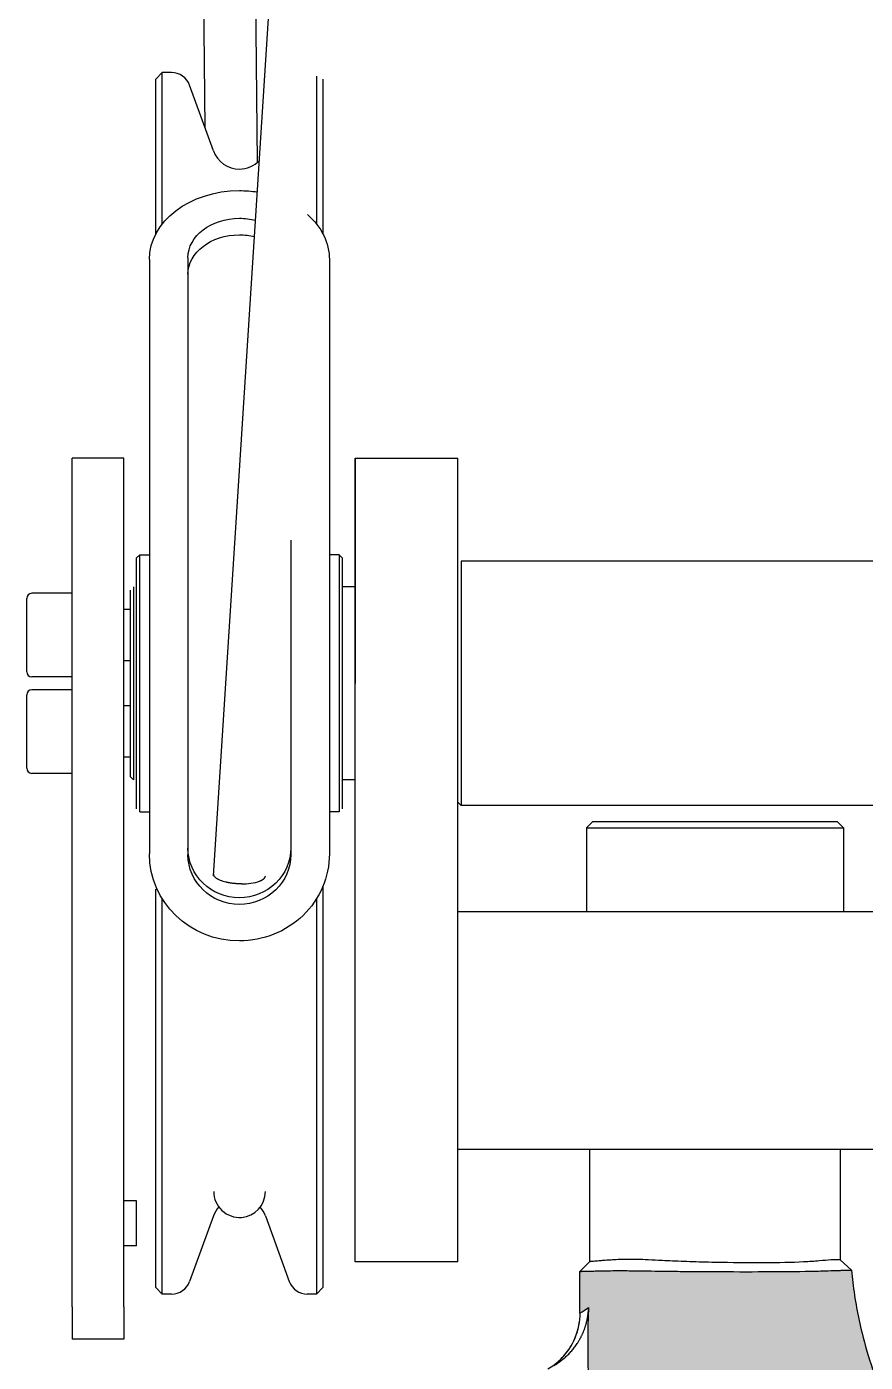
# Model space of a CAD drawing. Extents: x -599358 to 2865263, y -1062760 to 486533.
# Drawn here: x 1856463.8 to 1856668.9, y -667062.9 to -666736.5 of the extents above; entities that cross this region are included whole.
import ezdxf

# ---------------------------------------------------------------- set-up
doc = ezdxf.new("R2010")
doc.units = 0
for name, color, linetype in [('A-LIN-V', 9, 'Continuous'), ('EWHS5T6M-2', 7, 'Continuous'), ('零件1^葫芦小车', 7, 'Continuous')]:
    doc.layers.add(name, color=color, linetype=linetype)

# ---------------------------------------------------------------- blocks, each defined once
blk = doc.blocks.new('G$C20E3758E-M')
h = blk.add_hatch(color=3)
h.dxf.hatch_style = 1
edge = h.paths.add_edge_path()
edge.add_ellipse((-1253.657236690749, 2927.078331236262), major_axis=(601.6816714186838, 1.909612539148946e-25), ratio=1, start_angle=-70.7530742305034, end_angle=-68.90985663448268)
edge.add_line((-1037.150326586678, 2365.700034898939), (-1033.998750968138, 2360.935974930646))
edge.add_line((-1033.998750968487, 2360.935974930413), (-1033.649788773502, 2360.408468367124))
edge.add_line((-1033.649788773211, 2360.408468367183), (-1033.667846973694, 2360.408928634715))
edge.add_spline(control_points=[(-1033.667846973462, 2360.408928634773), (-1032.937643207842, 2359.239860250847), (-1032.216816475324, 2358.045504695037), (-1029.700275350886, 2353.716419649892), (-1027.993687445938, 2350.478692338162), (-1024.929665207921, 2344.046521573793), (-1023.572158309689, 2340.853091431549), (-1021.835807466647, 2336.334119646053), (-1021.306316111062, 2334.873125034675), (-1020.345029560442, 2332.081787497096), (-1019.913191064086, 2330.75146309915), (-1019.461407741648, 2329.290999734716), (-1019.397265084961, 2329.081702165015), (-1018.905995122972, 2327.465119604778), (-1018.578018162865, 2326.308900228585), (-1017.986361319083, 2324.139178407029), (-1017.72308405221, 2323.125405238883), (-1017.043371157371, 2320.358799136069), (-1016.499940057169, 2318.714645655069), (-1015.113577906683, 2315.480261556921), (-1014.270468056377, 2313.890432813147), (-1012.298151338298, 2310.848827209906), (-1011.169000537775, 2309.397526218207), (-1008.669033813349, 2306.710007912829), (-1007.298524541256, 2305.474182313425), (-1004.385809712636, 2303.273901783337), (-1002.844064457517, 2302.309618741041), (-999.6724075049278, 2300.679055241344), (-998.0429498761077, 2300.012689717347), (-994.778609001718, 2298.973605408217), (-993.1440394439851, 2298.600615443778), (-989.9394545092364, 2298.11863747082), (-988.3695623009116, 2298.009314364113), (-985.8634859091253, 2298.009314363822), (-984.8727765279473, 2298.056378371955), (-982.9061975621153, 2298.242504105554), (-981.9303251817473, 2298.381548959645), (-980.0008385858382, 2298.748954035691), (-979.047216103354, 2298.977300451952), (-977.1684508992475, 2299.520577438932), (-976.243295909313, 2299.835498616332), (-974.426804528397, 2300.549497777945), (-973.5354534881772, 2300.948571586399), (-971.7914363074815, 2301.828958781087), (-970.9387547753868, 2302.310273583862), (-969.276927436702, 2303.353778168443), (-968.4677671294776, 2303.915975003794), (-966.8982724040397, 2305.120304521231), (-966.1379260370159, 2305.762449642236), (-964.6721920385025, 2307.125868393807), (-963.9667967476998, 2307.847159237659), (-962.6182414423674, 2309.367746305186), (-961.9750798587338, 2310.167063395085), (-960.7595576901804, 2311.841687819629), (-960.187203331443, 2312.717017839488), (-959.1230871392763, 2314.54009969288), (-958.631340609456, 2315.487873324659), (-957.7391388176475, 2317.450041914126), (-957.3387082875706, 2318.464454220491), (-956.640144052566, 2320.551265741815), (-956.3420433377614, 2321.623673771275), (-955.8585788778728, 2323.814599783509), (-955.6732532420428, 2324.933114184591), (-955.4241327809868, 2327.201040601823), (-955.3603760454571, 2328.350434081745), (-955.3603760456317, 2331.074775945395), (-955.4801588749397, 2332.856324519147), (-955.9601262675133, 2335.69840746175), (-956.169665908732, 2336.673294427223), (-956.6982898022397, 2338.645784988068), (-957.0174271687283, 2339.643289451953), (-957.7663913688157, 2341.626322773285), (-958.1962207728648, 2342.611733456433), (-959.1573495792691, 2344.536999611242), (-959.6885971017182, 2345.476746215369), (-960.8337189783924, 2347.281736458477), (-961.4474996891222, 2348.146906926879), (-962.7314682260039, 2349.781254658359), (-963.4015451807645, 2350.550409031508), (-966.4594548777095, 2353.750748542603), (-968.9215784605476, 2356.327551706461), (-973.8751080665388, 2361.511804377951), (-976.3497773781419, 2364.331223417073), (-981.0635333699174, 2370.190472195041), (-983.3025981407845, 2373.230288536754), (-987.5203810633975, 2379.505630294501), (-989.4990799312363, 2382.741138286481), (-993.1748184703174, 2389.379777323105), (-994.8718422925449, 2392.782887510839), (-997.864907080424, 2399.497043686046), (-999.179951876984, 2402.799370041001), (-1000.359355673718, 2406.147858925862)], knot_values=[0, 0, 0, 0, 0.012094180794674, 0.012094180794674, 0.0431694166053564, 0.0431694166053564, 0.0742446524160369, 0.0742446524160369, 0.0897822703213784, 0.0897822703213784, 0.1053198882267178, 0.1053198882267178, 0.10800450172629, 0.10800450172629, 0.1265971994864297, 0.1265971994864297, 0.1451898972465689, 0.1451898972465689, 0.171955250732025, 0.171955250732025, 0.1987206042174794, 0.1987206042174794, 0.2254859577029323, 0.2254859577029323, 0.2522513111883867, 0.2522513111883867, 0.2790166646738428, 0.2790166646738428, 0.3057820181592973, 0.3057820181592973, 0.3325473716447502, 0.3325473716447502, 0.3593127251302047, 0.3593127251302047, 0.376899955455745, 0.376899955455745, 0.3944871857812868, 0.3944871857812868, 0.4120744161068272, 0.4120744161068272, 0.4296616464323676, 0.4296616464323676, 0.4472488767579061, 0.4472488767579061, 0.4648361070834465, 0.4648361070834465, 0.4824233374089868, 0.4824233374089868, 0.5000105677345271, 0.5000105677345271, 0.517597798060069, 0.517597798060069, 0.5351850283856093, 0.5351850283856093, 0.5527722587111497, 0.5527722587111497, 0.57035948903669, 0.57035948903669, 0.5879467193622288, 0.5879467193622288, 0.6055339496877691, 0.6055339496877691, 0.6231211800133108, 0.6231211800133108, 0.6407084103388511, 0.6407084103388511, 0.6645786278062841, 0.6645786278062841, 0.6765137365399998, 0.6765137365399998, 0.6884488452737169, 0.6884488452737169, 0.7003839540074326, 0.7003839540074326, 0.7123190627411499, 0.7123190627411499, 0.7242541714748655, 0.7242541714748655, 0.7361892802085844, 0.7361892802085844, 0.7776844594775894, 0.7776844594775894, 0.8227413826792094, 0.8227413826792094, 0.8677983058808298, 0.8677983058808298, 0.9128552290824499, 0.9128552290824499, 0.9579121522840714, 0.9579121522840714, 0.9999995209582323, 0.9999995209582323, 0.9999995209582323, 0.9999995209582323], degree=3, periodic=0)
edge.add_line((-1000.359355730121, 2406.147859086457), (-999.4724095023703, 2405.517884197703))
edge.add_ellipse((-879.1749197129393, 2447.689535351878), major_axis=(-127.4751710278382, -4.045796915351403e-26), ratio=1, start_angle=8.67509364903691, end_angle=19.318675808770706, ccw=False)
edge.add_line((-1005.19171693176, 2428.462313830969), (-1004.13575312274, 2427.642331662239))
edge.add_spline(control_points=[(-1004.135753123206, 2427.642331662122), (-1004.11573150364, 2427.626629121893), (-1004.095574738807, 2427.618316897482), (-1004.076793241024, 2427.620035521453), (-1004.057903468434, 2427.621764053125), (-1004.039940877177, 2427.63399060443), (-1004.02485792787, 2427.656517312047), (-1004.011014133284, 2427.677193314943), (-1003.999223853985, 2427.706998325593), (-1003.990223054192, 2427.742719134549), (-1003.981214929023, 2427.778469017299), (-1003.974736745295, 2427.820801542199), (-1003.970641484193, 2427.866174762312), (-1003.964266768482, 2427.936803076183), (-1003.963412527519, 2428.016511131369), (-1003.966466294718, 2428.09736342734), (-1003.970961770334, 2428.216386716289), (-1003.983890001953, 2428.341704402701), (-1004.00185675791, 2428.46347122296), (-1004.026785017166, 2428.632418521389), (-1004.062214572856, 2428.800475030672), (-1004.103983015171, 2428.955221796175), (-1004.146363172156, 2429.11223488301), (-1004.196757918806, 2429.261124146404), (-1004.251952679479, 2429.383656716498), (-1004.284257088264, 2429.455372620316), (-1004.318918769248, 2429.519472904329), (-1004.354178937094, 2429.567305180593), (-1004.37257982872, 2429.592266960477), (-1004.391339980939, 2429.613008026325), (-1004.409812745987, 2429.627493445529)], knot_values=[0, 0, 0, 0, 0.0622302172862876, 0.0622302172862876, 0.0622302172862876, 0.1250593693597594, 0.1250593693597594, 0.1250593693597594, 0.1825559062169405, 0.1825559062169405, 0.1825559062169405, 0.2399331378339217, 0.2399331378339217, 0.2399331378339217, 0.3297474538480977, 0.3297474538480977, 0.3297474538480977, 0.4623709261923107, 0.4623709261923107, 0.4623709261923107, 0.647003347382536, 0.647003347382536, 0.647003347382536, 0.834606727114857, 0.834606727114857, 0.834606727114857, 0.9435561246561899, 0.9435561246561899, 0.9435561246561899, 1, 1, 1, 1], degree=3, periodic=0)
edge.add_line((-1004.409812745987, 2429.627493445529), (-1005.480168468435, 2430.458651293127))
edge.add_ellipse((-879.1749197129393, 2447.689535351878), major_axis=(-127.4751710278382, -4.045796915351403e-26), ratio=1, start_angle=-2.5739250783348098, end_angle=7.7684798487036915, ccw=False)
edge.add_ellipse((-1061.820893189346, 2533.585780860449), major_axis=(-97.3935389469511, -3.091068450974485e-26), ratio=1, start_angle=123.66389550236201, end_angle=124.5964972680953, ccw=False)
edge.add_ellipse((-1061.820893189346, 2533.585780860449), major_axis=(-97.3935389469511, -3.091068450974485e-26), ratio=1, start_angle=123.6487524658414, end_angle=123.66389550236201, ccw=False)
edge.add_line((-1007.855126045295, 2452.510523196426), (-1007.855126045295, 2453.23124967987))
edge.add_line((-1007.855126045295, 2453.231249679753), (-1007.855126045295, 2459.025008758006))
edge.add_spline(control_points=[(-1007.855126045819, 2459.025008758006), (-1007.845333894249, 2459.025345288857), (-1007.825337382848, 2459.026032517431), (-1007.659237325715, 2459.031265906407), (-1007.37920737575, 2459.03933343821), (-1006.962272111326, 2459.050736579811), (-1006.454289052694, 2459.063321771857), (-1005.836261342745, 2459.079872117843), (-1004.922273969336, 2459.103095717088), (-1003.655245488626, 2459.127761519514), (-1001.797311625734, 2459.153417796653), (-999.0961779145873, 2459.125107035856), (-995.7390437031281, 2459.070740245865), (-991.4682631001924, 2459.018163101922), (-986.0842195938458, 2458.982987327036), (-978.8161884464207, 2458.970395166194), (-973.0448130018776, 2459.027373345336), (-969.7566509900498, 2459.107765901543), (-968.2926062348415, 2459.154640686524), (-967.5637457682169, 2459.178867964074), (-966.9753136194195, 2459.200899420888), (-965.9286419789423, 2459.203787866456), (-965.7402025156771, 2459.201802440279), (-965.6006567627774, 2459.200332165638)], knot_values=[0, 0, 0, 0, 0.0230082632663126, 0.046985081212878, 0.0719158205652346, 0.0977841372616051, 0.124572038943315, 0.144341315230623, 0.1711119955891781, 0.2174439600698067, 0.2509117430211872, 0.2989497764022938, 0.3770376855188449, 0.4195166020224081, 0.5014267764896312, 0.6200495818906884, 0.7489631979593341, 0.803748804089707, 0.8426517060421137, 0.8664048152668534, 0.8745007720840265, 0.9070636054152978, 1, 1, 1, 1], degree=3, periodic=0)
edge.add_spline(control_points=[(-965.6006567627774, 2459.200332165638), (-965.5442197479424, 2458.569345415686), (-965.4782926150947, 2457.936196631228), (-965.0924531813362, 2454.698671057296), (-964.6184712765389, 2452.066724162723), (-963.0503963824012, 2445.704563841573), (-961.7772003092105, 2441.979120473668), (-958.5349770752364, 2434.758768506697), (-956.5660739701125, 2431.265241068322), (-952.0256292987615, 2424.709517916897), (-949.4549726319965, 2421.648420918966), (-943.873572400189, 2416.10541742167), (-940.8641208695481, 2413.623919971986), (-934.0085980851436, 2408.901897979784), (-930.061907665513, 2406.183453370642), (-923.007727864664, 2401.324598226114), (-919.9551447510603, 2398.894295708451), (-914.305013759702, 2393.800967734947), (-911.7063011827413, 2391.137427229318), (-906.8733291492681, 2385.543766905379), (-904.6381522293086, 2382.61290754861), (-900.4833494636114, 2376.395076888381), (-898.5629337989958, 2373.107121152221), (-895.1943165324628, 2366.334164475382), (-893.720807080681, 2362.884251117357), (-892.0577495939215, 2358.124164849229), (-891.7015306977555, 2357.040512378444), (-891.0226335826446, 2354.830846851924), (-890.6999556288938, 2353.704830980278), (-890.0916254139156, 2351.409125671315), (-889.8059738476877, 2350.239433239447), (-889.2756523896824, 2347.855486606481), (-889.0309837064706, 2346.641229287023), (-888.5870267546852, 2344.167781393393), (-888.3877402918297, 2342.908587656915), (-888.0393444080837, 2340.345506732934), (-887.890237461077, 2339.041616447212), (-887.5258781188168, 2335.064323604165), (-887.3935257496196, 2332.324851335143), (-887.3935257489793, 2327.429396649241), (-887.4652550207102, 2325.225752631726), (-887.8067336931126, 2320.583365283965), (-888.0765980832512, 2318.144522470306), (-888.8711262746365, 2313.063203441852), (-889.3959563846583, 2310.420661744487), (-890.7550632459461, 2304.979016640398), (-891.5895487074158, 2302.179910323233), (-893.614805616613, 2296.488953178574), (-894.8058019324089, 2293.597188618674), (-897.5764872504515, 2287.80032355868), (-899.1563737171819, 2284.895411753329), (-902.7162938960246, 2279.163159183983), (-904.6964451282402, 2276.336097651336), (-909.042466354731, 2270.854855970538), (-911.4083291973802, 2268.201003139955), (-916.4836506630527, 2263.156599799404), (-919.192960007058, 2260.766358871304), (-924.8876708385069, 2256.324886654911), (-927.8728026088211, 2254.273878163367), (-934.0326826234814, 2250.563619985245), (-937.2070974077797, 2248.904458858015), (-943.649389987695, 2246.00286326895), (-946.9169425421278, 2244.7603739404), (-953.4498416783754, 2242.688807116472), (-956.7149332257104, 2241.859560326964), (-963.1566506293602, 2240.586386901559), (-966.3331256771926, 2240.142228548357), (-972.5269490570063, 2239.592592436878), (-975.5442530220607, 2239.486874949478), (-981.3675811213907, 2239.556209720962), (-984.1736460605171, 2239.731055243639), (-990.9412668873556, 2240.447413402493), (-995.0774203339824, 2241.212716072041), (-1003.309836343164, 2243.460856060032), (-1007.405710367544, 2244.944038712361), (-1015.392843801586, 2248.639780144265), (-1019.2835599627, 2250.85252339131), (-1026.68959869456, 2255.970407657791), (-1030.204305104853, 2258.875496776833), (-1036.699249164376, 2265.290026870789), (-1039.678918249847, 2268.799153873406), (-1044.974679846258, 2276.288097291952), (-1047.290375821933, 2280.267381268495), (-1051.173993262288, 2288.530295217992), (-1052.741775721603, 2292.813280207454), (-1055.098586899752, 2301.502692588896), (-1055.887750620546, 2305.908496898366), (-1056.584139220009, 2313.330355815764), (-1056.687661840697, 2316.360051962081), (-1056.551360875019, 2322.34152219235), (-1056.311610442586, 2325.293240706786), (-1055.857522456092, 2328.6004106123), (-1055.77871374425, 2329.201125472377), (-1055.515726697049, 2331.271624361048), (-1055.343781398027, 2332.907128180785), (-1055.071874951595, 2335.961726743029), (-1054.971981007722, 2337.380890872155), (-1054.746484107629, 2341.384890541784), (-1054.691999525065, 2343.715860231197), (-1054.684397664911, 2348.100515030266), (-1054.732109119243, 2350.154806681559), (-1054.929402600508, 2354.39332285308), (-1055.078614131489, 2356.577945682162), (-1055.31889697921, 2359.026628728898)], knot_values=[0, 0, 0, 0, 0.0058935355429696, 0.0058935355429696, 0.0300526500434832, 0.0300526500434832, 0.0643908660448065, 0.0643908660448065, 0.0987290820461312, 0.0987290820461312, 0.133067298047456, 0.133067298047456, 0.1674055140487806, 0.1674055140487806, 0.2082602633126592, 0.2082602633126592, 0.2447774140564815, 0.2447774140564815, 0.2812945648003039, 0.2812945648003039, 0.3178117155441249, 0.3178117155441249, 0.3543288662879472, 0.3543288662879472, 0.387959341003844, 0.387959341003844, 0.3976323531361369, 0.3976323531361369, 0.4073053652684286, 0.4073053652684286, 0.4169783774007216, 0.4169783774007216, 0.4266513895330132, 0.4266513895330132, 0.4363244016653062, 0.4363244016653062, 0.4459974137975978, 0.4459974137975978, 0.4653434380621823, 0.4653434380621823, 0.4795973083961643, 0.4795973083961643, 0.4938511787301465, 0.4938511787301465, 0.5081050490641283, 0.5081050490641283, 0.522358919398109, 0.522358919398109, 0.5366127897320913, 0.5366127897320913, 0.5508666600660729, 0.5508666600660729, 0.565120530400055, 0.565120530400055, 0.5793744007340369, 0.5793744007340369, 0.5936282710680189, 0.5936282710680189, 0.6078821414020008, 0.6078821414020008, 0.622136011735983, 0.622136011735983, 0.6363898820699636, 0.6363898820699636, 0.6506437524039458, 0.6506437524039458, 0.6648976227379279, 0.6648976227379279, 0.6791514930719096, 0.6791514930719096, 0.6934053634058917, 0.6934053634058917, 0.7150977999614547, 0.7150977999614547, 0.7367902365170166, 0.7367902365170166, 0.7584826730725798, 0.7584826730725798, 0.7801751096281431, 0.7801751096281431, 0.8018675461837061, 0.8018675461837061, 0.8235599827392684, 0.8235599827392684, 0.8452524192948317, 0.8452524192948317, 0.8669448558503946, 0.8669448558503946, 0.8820136243902075, 0.8820136243902075, 0.8970823929300203, 0.8970823929300203, 0.8992581836606502, 0.8992581836606502, 0.9118509107030675, 0.9118509107030675, 0.9244436377454874, 0.9244436377454874, 0.9496290918303243, 0.9496290918303243, 0.9748145459151627, 0.9748145459151627, 1, 1, 1, 1], degree=3, periodic=0)
h.paths.add_polyline_path([(-1033.649788773211, 2360.408468367183), (-1033.998750968487, 2360.935974930413), (-1034.011960777221, 2360.417699408834), (-1033.667846973462, 2360.408928634773)], flags=16)
at = {"layer": 'EWHS5T6M-2', "color": 3, "linetype": 'Continuous'}
for p, q in [((-1073.848526046728, 2644.474664363835), (-1072.848626045743, 2645.474564364064)), ((-1073.848526045913, 2620.378111826431), (-1073.848526046728, 2644.474664363835)), ((-1071.419837482274, 2645.474564364064), (-1072.848626045743, 2645.474564364064)), ((-1072.84862604615, 2621.92149882362), (-1072.848626045743, 2645.474564364064)), ((-1048.851026045799, 2644.931388849975), (-1048.85102604609, 2621.921498831129)), ((-1047.85112604592, 2644.474664363835), (-1047.851126046327, 2620.378111762751)), ((-1064.890100247052, 2633.305094816023), (-1068.601041527814, 2643.500822187809)), ((-1074.848426025244, 2616.398026192153), (-1074.848426018492, 2572.67863102362)), ((-1068.84902602568, 2616.684567449032), (-1068.849026018579, 2572.775115271565)), ((-1046.851226025494, 2616.398026192037), (-1046.851226018742, 2572.678631023504)), ((-1086.847226036596, 2550.484064364107), (-1086.847226045502, 2585.480564363825)), ((-1078.848026045598, 2585.480564363825), (-1086.847226045502, 2585.480564363825)), ((-1078.848026036227, 2550.484064363642), (-1078.848026045598, 2585.480564363825)), ((-1042.851626036456, 2550.484064363874), (-1042.851626045536, 2585.480564363999)), ((-1042.851626045536, 2585.480564363999), (-1026.853226045961, 2585.480564363999)), ((-1042.851626045536, 2585.480564363999), (-1026.853226045961, 2585.480564363999)), ((-1042.851626045536, 2585.480564363999), (-1042.851626055199, 2550.484064363874)), ((-1026.85322603659, 2550.484064363874), (-1026.853226045961, 2585.480564363999)), ((-1026.85322603659, 2550.484064363874), (-1026.853226045961, 2585.480564363999)), ((-1074.848426018492, 2572.67863102362), (-1074.848426020355, 2523.943744665419)), ((-1068.849026018579, 2572.775115271565), (-1068.849026019976, 2523.828368554532)), ((-1052.850626018597, 2572.77511527139), (-1052.850626019877, 2523.828368554648)), ((-1046.851226018742, 2572.678631023504), (-1046.851226020022, 2523.943744665303)), ((-1076.848226045317, 2569.982114363986), (-1076.348276045057, 2570.482064363838)), ((-1076.84822604584, 2530.986014363647), (-1076.848226045317, 2569.982114363986)), ((-1076.348276046396, 2530.486064363911), (-1076.348276045057, 2570.482064363838)), ((-1076.348276045057, 2570.482064363838), (-1074.848426072218, 2570.482064363838)), ((-1045.351376045553, 2570.482064363838), (-1046.851226071944, 2570.482064363838)), ((-1045.351376045553, 2570.482064363838), (-1045.351376046427, 2530.486064363853)), ((-1044.851426045643, 2569.982114363869), (-1045.351376045553, 2570.482064363838)), ((-1044.851426045643, 2569.982114363869), (-1044.851426046982, 2530.986014363589)), ((-1026.353276045586, 2569.482164363901), (-1026.353276045877, 2531.485964363965)), ((-947.3611760453787, 2569.482164363901), (-1026.353276045586, 2569.482164363901)), ((-1026.353276045586, 2569.482164363901), (-1026.353276045877, 2531.485964363965)), ((-947.3611760453787, 2569.482164363901), (-1026.353276045586, 2569.482164363901)), ((-1077.348176045809, 2565.482564363745), (-1077.348176046915, 2535.485564363771)), ((-1042.851626038086, 2565.482564363745), (-1044.851426042907, 2565.482564363745)), ((-1093.946516046068, 2552.283884363889), (-1093.946516046068, 2563.682744363963)), ((-1086.847226037702, 2564.482664363866), (-1093.146596046397, 2564.482664363866)), ((-1077.84812604636, 2564.982614363777), (-1077.84812604636, 2535.98551436374)), ((-1077.848126046127, 2561.982914363849), (-1078.848026037333, 2561.982914363849)), ((-1077.848126046069, 2553.983714363887), (-1078.848026036227, 2553.983714363887)), ((-1086.847226036596, 2551.483964363986), (-1093.146596046106, 2551.483964363986)), ((-1086.847226036072, 2549.484164363879), (-1093.146596046106, 2549.484164363763)), ((-1086.847226035781, 2458.249047775345), (-1086.847226036596, 2550.484064364107)), ((-1078.848026036227, 2458.249047775229), (-1078.848026036227, 2550.484064363642)), ((-1042.851626036805, 2485.490564363776), (-1042.851626036456, 2550.484064363874)), ((-1042.851626036805, 2485.490564363776), (-1042.851626036456, 2550.484064363874)), ((-1026.853226036648, 2485.490564363892), (-1026.85322603659, 2550.484064363874)), ((-1026.853226036648, 2485.490564363892), (-1026.85322603659, 2550.484064363874)), ((-1093.946516046068, 2537.285384363786), (-1093.946516046068, 2548.684244363743)), ((-1077.848126046069, 2546.984414363746), (-1078.848026036227, 2546.984414363746)), ((-1077.848126046069, 2538.9852143639), (-1078.848026036227, 2538.9852143639)), ((-1086.847226037411, 2536.485464363825), (-1093.146596046689, 2536.485464363825)), ((-1077.84812604636, 2535.98551436374), (-1077.348176046915, 2535.485564363771)), ((-1042.851626037795, 2535.485564363771), (-1044.851426043722, 2535.485564363771)), ((-1076.348276046396, 2530.486064363911), (-1074.848426072509, 2530.486064363911)), ((-1045.351376046427, 2530.486064363853), (-1046.851226072758, 2530.486064363853)), ((-1026.853226046951, 2531.985914363875), (-1026.353276045877, 2531.485964363965)), ((-1026.853226046951, 2531.985914363875), (-1026.353276045877, 2531.485964363965)), ((-947.3611760467174, 2531.485964363965), (-1026.353276045877, 2531.485964363965)), ((-947.3611760467174, 2531.485964363965), (-1026.353276045877, 2531.485964363965)), ((-1005.855326046702, 2528.986214363889), (-1006.855226045591, 2527.986314363836)), ((-1005.855326046702, 2528.986214363889), (-1006.855226045591, 2527.986314363836)), ((-1006.855226045591, 2527.986314363836), (-1006.855226046115, 2514.987614364014)), ((-1006.855226045591, 2527.986314363836), (-966.8592260464211, 2527.986314363836)), ((-1006.855226045591, 2527.986314363836), (-1006.855226046115, 2514.987614364014)), ((-1006.855226045591, 2527.986314363836), (-966.8592260464211, 2527.986314363836)), ((-1005.855326046702, 2528.986214363889), (-967.8591260469402, 2528.986214363889)), ((-1005.855326046702, 2528.986214363889), (-967.8591260469402, 2528.986214363889)), ((-967.8591260469402, 2528.986214363889), (-966.8592260464211, 2527.986314363836)), ((-967.8591260469402, 2528.986214363889), (-966.8592260464211, 2527.986314363836)), ((-966.8592260464211, 2527.986314363836), (-966.8592260456062, 2514.987614364014)), ((-966.8592260464211, 2527.986314363836), (-966.8592260456062, 2514.987614364014)), ((-1073.84852604504, 2456.493464363914), (-1073.848526045389, 2518.48726438731)), ((-1047.851126046095, 2518.925148871553), (-1047.851126046327, 2456.493464363797)), ((-1072.84862604615, 2455.493564363918), (-1072.848626045918, 2516.979051018017)), ((-1048.851026046032, 2516.979051010916), (-1048.85102604545, 2455.493564363802)), ((-1026.853226040141, 2514.987614363781), (-946.8612260396476, 2514.987614363898)), ((-1026.853226040141, 2514.987614363781), (-946.8612260396476, 2514.987614363898)), ((-1042.851626042917, 2460.493064363895), (-1042.851626036805, 2485.490564363776)), ((-1042.851626042917, 2460.493064363895), (-1042.851626036805, 2485.490564363776)), ((-1026.853226043691, 2460.493064363953), (-1026.853226036648, 2485.490564363892)), ((-1026.853226043691, 2460.493064363953), (-1026.853226036648, 2485.490564363892)), ((-946.8612260405207, 2477.991314363841), (-1026.853226040432, 2477.991314364015)), ((-946.8612260405207, 2477.991314363841), (-1026.853226040432, 2477.991314364015)), ((-1006.355276046204, 2477.991314363957), (-1006.355276046146, 2460.524858774152)), ((-1006.355276046204, 2477.991314363957), (-1006.355276046146, 2460.524858774152)), ((-967.3591760461568, 2477.991314363957), (-967.3591760461568, 2460.808585163497)), ((-967.3591760461568, 2477.991314363957), (-967.3591760461568, 2460.808585163497)), ((-1076.848226046131, 2469.992114364053), (-1078.848026046064, 2469.992114363704)), ((-1076.848226045782, 2462.992814363854), (-1076.848226046131, 2469.992114364053)), ((-1064.890100246877, 2467.663033911609), (-1068.601041526999, 2457.467306539998)), ((-1056.809551844082, 2467.663033911609), (-1053.098610564193, 2457.467306539998)), ((-1076.848226045782, 2462.992814363854), (-1078.848026046064, 2462.992814363621)), ((-1026.853226043691, 2460.493064363953), (-1042.851626042917, 2460.493064363895)), ((-1026.853226043691, 2460.493064363953), (-1042.851626042917, 2460.493064363895)), ((-1007.855126045819, 2459.025008758006), (-1006.355276046146, 2460.524858774152)), ((-1007.855126045819, 2459.025008758006), (-1006.355276046146, 2460.524858774152)), ((-967.3591760461568, 2460.808585163497), (-965.6006567627774, 2459.200332165638)), ((-967.3591760461568, 2460.808585163497), (-965.6006567627774, 2459.200332165638)), ((-1086.847226037353, 2453.494665477134), (-1086.847226035781, 2458.249047775345)), ((-1078.848026037333, 2453.494665476785), (-1078.848026036227, 2458.249047775229)), ((-1007.855126045295, 2452.510523196426), (-1007.855126045819, 2459.025008758006)), ((-1007.855126045295, 2452.510523196426), (-1007.855126045819, 2459.025008758006)), ((-1073.84852604504, 2456.493464363914), (-1072.84862604615, 2455.493564363918)), ((-1071.419837481633, 2455.493564363918), (-1072.84862604615, 2455.493564363918)), ((-1048.85102604545, 2455.493564363802), (-1050.279814609501, 2455.493564363802)), ((-1047.851126046327, 2456.493464363797), (-1048.85102604545, 2455.493564363802)), ((-1086.847226054, 2453.494665477134), (-1086.847226045327, 2448.494264363835)), ((-1078.848026054155, 2453.494665476785), (-1078.848026045016, 2448.494264363719)), ((-1078.848026045016, 2448.494264363719), (-1086.847226045327, 2448.494264363835))]:
    blk.add_line(p, q, dxfattribs=at)
for centre, radius, start, end in [((-1071.419837482157, 2642.474864363612), 2.999700000226844, 20.00000000084436, 90), ((-1060.849826046033, 2634.775634363759), 4.299569999717727, 199.9999999909939, 270), ((-1060.849826045742, 2634.775634363759), 4.299569999814095, 269.9999999895173, 316.1970133272928), ((-1093.146596046106, 2563.682744363672), 0.7999200001197518, 90.00000003144794, 180), ((-1093.146596045874, 2552.28388436418), 0.7999200002679018, 180, 269.9999999790347), ((-1093.146596046106, 2548.684244363569), 0.7999199999716017, 90, 180), ((-1093.146596046106, 2537.285384363786), 0.7999199999716017, 180, 269.9999999580694), ((-1060.849826041143, 2466.192494361254), 4.299570005148304, 138.3806552238732, 159.9999999875126), ((-1060.849826041667, 2466.192494365852), 4.299569995834288, 19.99999999591913, 41.16732080462219), ((-1071.419837481692, 2458.493264363962), 2.999700000176756, 270.0000000104827, 339.9999999991556), ((-1050.279814609268, 2458.493264363846), 2.999700000078694, 199.9999999959191, 269.9999999895173), ((-1061.820893264899, 2533.585780969064), 97.39353907953486, 303.6487524687477, 304.5964972690512), ((-1061.820893264899, 2533.585780969064), 97.39353907953486, 303.6487524687477, 304.5964972690512), ((-879.1749197210884, 2447.689535350772), 127.4751710196835, 177.4260749206771, 187.8567875786979), ((-879.1749197210884, 2447.689535350772), 127.4751710196835, 177.4260749206771, 187.8567875786979), ((-1017.929163172783, 2452.572162907687), 10.09557424899344, 314.6155120123493, 0.07162232463863996), ((-1017.929163172783, 2452.572162907687), 10.09557424899344, 314.6155120123493, 0.07162232463863996)]:
    blk.add_arc(centre, radius, start, end, dxfattribs=at)
at = {"layer": 'EWHS5T6M-2', "color": 3, "linetype": 'Continuous', "extrusion": (0, 0, -1)}
for centre, major_axis, ratio, start_param, end_param in [((-1060.849826025835, 2616.398026192153), (13.99860000000052, -4.410697000000002e-09), 0.7660444431189624, 3.141592653589792, 4.712388979974596), ((-1060.849826025835, 2616.398026192153), (13.99860000000001, -4.408476800000001e-09), 0.7660444431189916, 4.712388979974075, 4.913202577522342), ((-1060.849826025078, 2616.684567449149), (7.999199999999239, -2.520398299999999e-09), 0.7660444431190536, 3.141592653183708, 4.712388979972419), ((-1060.849826025078, 2616.684567449323), (7.999199999999976, -2.519732200000034e-09), 0.7660444431189383, 4.712388979973101, 5.031351379525204), ((-1060.849826025835, 2616.398026192153), (13.99860000000001, -4.408476800000001e-09), 0.7660444431189916, 5.573664973002079, 6.283185306772145), ((-1060.849826026417, 2614.11367412546), (7.999199999999063, -2.520398300000002e-09), 0.7660444431190399, 3.141592653595728, 4.712388979972419), ((-1060.849826026417, 2614.11367412546), (7.999199999999976, -2.519288200000002e-09), 0.7660444431189642, 4.712388979974694, 5.010104808563752), ((-1060.849826019665, 2523.943744665419), (13.99860000000044, 1.381090339999999e-08), 0.9659258262890414, 1.570796327816359, 3.141592653591943), ((-1060.849826021295, 2524.863541207218), (7.999200000000003, 7.892230300000001e-09), 0.965925826289069, 1.570796327816133, 3.141592653589321), ((-1060.849826019665, 2523.828368554648), (7.999200000000436, 7.892230299999998e-09), 0.9659258262890192, 1.570796327816359, 3.141592653589792), ((-1060.849826021295, 2524.863541207218), (7.999200000000017, 7.8953386e-09), 0.9659258262890631, 0, 1.570796327816588), ((-1060.849826019665, 2523.943744665419), (13.99860000000005, 1.38140117e-08), 0.9659258262890659, 0, 1.570796327815971), ((-1060.849826019665, 2523.828368554648), (7.999199999999976, 7.895116599999998e-09), 0.9659258262890724, 4.2375e-12, 1.570796327817725)]:
    blk.add_ellipse(centre, major_axis=major_axis, ratio=ratio, start_param=start_param, end_param=end_param, dxfattribs=at)
at = {"layer": 'EWHS5T6M-2', "color": 3, "linetype": 'Continuous'}
for points, degree, knots in [([(-967.3591760458075, 2460.808585163497), (-967.3669661407475, 2460.810154804902), (-967.3912890845095, 2460.815055682207), (-967.6573176147067, 2460.833070776542), (-968.1863013106049, 2460.840935431188), (-969.0580385613721, 2460.806243698113), (-970.5405192582984, 2460.653643338883), (-973.755686231947, 2460.418314618466), (-979.1602085498744, 2460.309704360669), (-985.5940662645735, 2460.376829677727), (-990.7182534987223, 2460.521485903068), (-993.6444374407292, 2460.632133374456), (-995.9374005246791, 2460.738780976098), (-998.1418278178317, 2460.863325943006), (-1000.737770142441, 2460.929200805316), (-1002.847936157079, 2460.817057429987), (-1004.139202362101, 2460.716892087425), (-1005.061466324143, 2460.642124140169), (-1005.782894418749, 2460.58371456078), (-1006.271474075504, 2460.53604501771), (-1006.328185370658, 2460.528474952676), (-1006.355276046146, 2460.524858774152)], 3, [0, 0, 0, 0, 0.0200448062513436, 0.0625857151597983, 0.0968991114887987, 0.1252006295151264, 0.1877407753722999, 0.2502834915877762, 0.3730931743853787, 0.4993418828816357, 0.5632919166215677, 0.6245725191583177, 0.6485625763569951, 0.6871746033886468, 0.7497116751627702, 0.8122497289397556, 0.8494615257923346, 0.8748480535782247, 0.9201301323393147, 0.9618466021247403, 1, 1, 1, 1]), ([(-967.3591760458075, 2460.808585163497), (-967.3669661407475, 2460.810154804902), (-967.3912890845095, 2460.815055682207), (-967.6573176147067, 2460.833070776542), (-968.1863013106049, 2460.840935431188), (-969.0580385613721, 2460.806243698113), (-970.5405192582984, 2460.653643338883), (-973.755686231947, 2460.418314618466), (-979.1602085498744, 2460.309704360669), (-985.5940662645735, 2460.376829677727), (-990.7182534987223, 2460.521485903068), (-993.6444374407292, 2460.632133374456), (-995.9374005246791, 2460.738780976098), (-998.1418278178317, 2460.863325943006), (-1000.737770142441, 2460.929200805316), (-1002.847936157079, 2460.817057429987), (-1004.139202362101, 2460.716892087425), (-1005.061466324143, 2460.642124140169), (-1005.782894418749, 2460.58371456078), (-1006.271474075504, 2460.53604501771), (-1006.328185370658, 2460.528474952676), (-1006.355276046146, 2460.524858774152)], 3, [0, 0, 0, 0, 0.0200448062513436, 0.0625857151597983, 0.0968991114887987, 0.1252006295151264, 0.1877407753722999, 0.2502834915877762, 0.3730931743853787, 0.4993418828816357, 0.5632919166215677, 0.6245725191583177, 0.6485625763569951, 0.6871746033886468, 0.7497116751627702, 0.8122497289397556, 0.8494615257923346, 0.8748480535782247, 0.9201301323393147, 0.9618466021247403, 1, 1, 1, 1]), ([(-965.6006567627774, 2459.200332165638), (-965.5442197479424, 2458.569345415686), (-965.4782926150947, 2457.936196631228), (-965.0924531813362, 2454.698671057296), (-964.6184712765389, 2452.066724162723), (-963.0503963824012, 2445.704563841573), (-961.7772003092105, 2441.979120473668), (-958.5349770752364, 2434.758768506697), (-956.5660739701125, 2431.265241068322), (-952.0256292987615, 2424.709517916897), (-949.4549726319965, 2421.648420918966), (-943.873572400189, 2416.10541742167), (-940.8641208695481, 2413.623919971986), (-934.0085980851436, 2408.901897979784), (-930.061907665513, 2406.183453370642), (-923.007727864664, 2401.324598226114), (-919.9551447510603, 2398.894295708451), (-914.305013759702, 2393.800967734947), (-911.7063011827413, 2391.137427229318), (-906.8733291492681, 2385.543766905379), (-904.6381522293086, 2382.61290754861), (-900.4833494636114, 2376.395076888381), (-898.5629337989958, 2373.107121152221), (-895.1943165324628, 2366.334164475382), (-893.720807080681, 2362.884251117357), (-892.0577495939215, 2358.124164849229), (-891.7015306977555, 2357.040512378444), (-891.0226335826446, 2354.830846851924), (-890.6999556288938, 2353.704830980278), (-890.0916254139156, 2351.409125671315), (-889.8059738476877, 2350.239433239447), (-889.2756523896824, 2347.855486606481), (-889.0309837064706, 2346.641229287023), (-888.5870267546852, 2344.167781393393), (-888.3877402918297, 2342.908587656915), (-888.0393444080837, 2340.345506732934), (-887.890237461077, 2339.041616447212), (-887.5258781188168, 2335.064323604165), (-887.3935257496196, 2332.324851335143), (-887.3935257489793, 2327.429396649241), (-887.4652550207102, 2325.225752631726), (-887.8067336931126, 2320.583365283965), (-888.0765980832512, 2318.144522470306), (-888.8711262746365, 2313.063203441852), (-889.3959563846583, 2310.420661744487), (-890.7550632459461, 2304.979016640398), (-891.5895487074158, 2302.179910323233), (-893.614805616613, 2296.488953178574), (-894.8058019324089, 2293.597188618674), (-897.5764872504515, 2287.80032355868), (-899.1563737171819, 2284.895411753329), (-902.7162938960246, 2279.163159183983), (-904.6964451282402, 2276.336097651336), (-909.042466354731, 2270.854855970538), (-911.4083291973802, 2268.201003139955), (-916.4836506630527, 2263.156599799404), (-919.192960007058, 2260.766358871304), (-924.8876708385069, 2256.324886654911), (-927.8728026088211, 2254.273878163367), (-934.0326826234814, 2250.563619985245), (-937.2070974077797, 2248.904458858015), (-943.649389987695, 2246.00286326895), (-946.9169425421278, 2244.7603739404), (-953.4498416783754, 2242.688807116472), (-956.7149332257104, 2241.859560326964), (-963.1566506293602, 2240.586386901559), (-966.3331256771926, 2240.142228548357), (-972.5269490570063, 2239.592592436878), (-975.5442530220607, 2239.486874949478), (-981.3675811213907, 2239.556209720962), (-984.1736460605171, 2239.731055243639), (-990.9412668873556, 2240.447413402493), (-995.0774203339824, 2241.212716072041), (-1003.309836343164, 2243.460856060032), (-1007.405710367544, 2244.944038712361), (-1015.392843801586, 2248.639780144265), (-1019.2835599627, 2250.85252339131), (-1026.68959869456, 2255.970407657791), (-1030.204305104853, 2258.875496776833), (-1036.699249164376, 2265.290026870789), (-1039.678918249847, 2268.799153873406), (-1044.974679846258, 2276.288097291952), (-1047.290375821933, 2280.267381268495), (-1051.173993262288, 2288.530295217992), (-1052.741775721603, 2292.813280207454), (-1055.098586899752, 2301.502692588896), (-1055.887750620546, 2305.908496898366), (-1056.584139220009, 2313.330355815764), (-1056.687661840697, 2316.360051962081), (-1056.551360875019, 2322.34152219235), (-1056.311610442586, 2325.293240706786), (-1055.857522456092, 2328.6004106123), (-1055.77871374425, 2329.201125472377), (-1055.515726697049, 2331.271624361048), (-1055.343781398027, 2332.907128180785), (-1055.071874951595, 2335.961726743029), (-1054.971981007722, 2337.380890872155), (-1054.746484107629, 2341.384890541784), (-1054.691999525065, 2343.715860231197), (-1054.684397664911, 2348.100515030266), (-1054.732109119243, 2350.154806681559), (-1054.929402600508, 2354.39332285308), (-1055.078614131489, 2356.577945682162), (-1055.31889697921, 2359.026628728898)], 3, [0, 0, 0, 0, 0.0058935355429696, 0.0058935355429696, 0.0300526500434832, 0.0300526500434832, 0.0643908660448065, 0.0643908660448065, 0.0987290820461312, 0.0987290820461312, 0.133067298047456, 0.133067298047456, 0.1674055140487806, 0.1674055140487806, 0.2082602633126592, 0.2082602633126592, 0.2447774140564815, 0.2447774140564815, 0.2812945648003039, 0.2812945648003039, 0.3178117155441249, 0.3178117155441249, 0.3543288662879472, 0.3543288662879472, 0.387959341003844, 0.387959341003844, 0.3976323531361369, 0.3976323531361369, 0.4073053652684286, 0.4073053652684286, 0.4169783774007216, 0.4169783774007216, 0.4266513895330132, 0.4266513895330132, 0.4363244016653062, 0.4363244016653062, 0.4459974137975978, 0.4459974137975978, 0.4653434380621823, 0.4653434380621823, 0.4795973083961643, 0.4795973083961643, 0.4938511787301465, 0.4938511787301465, 0.5081050490641283, 0.5081050490641283, 0.522358919398109, 0.522358919398109, 0.5366127897320913, 0.5366127897320913, 0.5508666600660729, 0.5508666600660729, 0.565120530400055, 0.565120530400055, 0.5793744007340369, 0.5793744007340369, 0.5936282710680189, 0.5936282710680189, 0.6078821414020008, 0.6078821414020008, 0.622136011735983, 0.622136011735983, 0.6363898820699636, 0.6363898820699636, 0.6506437524039458, 0.6506437524039458, 0.6648976227379279, 0.6648976227379279, 0.6791514930719096, 0.6791514930719096, 0.6934053634058917, 0.6934053634058917, 0.7150977999614547, 0.7150977999614547, 0.7367902365170166, 0.7367902365170166, 0.7584826730725798, 0.7584826730725798, 0.7801751096281431, 0.7801751096281431, 0.8018675461837061, 0.8018675461837061, 0.8235599827392684, 0.8235599827392684, 0.8452524192948317, 0.8452524192948317, 0.8669448558503946, 0.8669448558503946, 0.8820136243902075, 0.8820136243902075, 0.8970823929300203, 0.8970823929300203, 0.8992581836606502, 0.8992581836606502, 0.9118509107030675, 0.9118509107030675, 0.9244436377454874, 0.9244436377454874, 0.9496290918303243, 0.9496290918303243, 0.9748145459151627, 0.9748145459151627, 1, 1, 1, 1]), ([(-965.6006567627774, 2459.200332165638), (-965.5442197479424, 2458.569345415686), (-965.4782926150947, 2457.936196631228), (-965.0924531813362, 2454.698671057296), (-964.6184712765389, 2452.066724162723), (-963.0503963824012, 2445.704563841573), (-961.7772003092105, 2441.979120473668), (-958.5349770752364, 2434.758768506697), (-956.5660739701125, 2431.265241068322), (-952.0256292987615, 2424.709517916897), (-949.4549726319965, 2421.648420918966), (-943.873572400189, 2416.10541742167), (-940.8641208695481, 2413.623919971986), (-934.0085980851436, 2408.901897979784), (-930.061907665513, 2406.183453370642), (-923.007727864664, 2401.324598226114), (-919.9551447510603, 2398.894295708451), (-914.305013759702, 2393.800967734947), (-911.7063011827413, 2391.137427229318), (-906.8733291492681, 2385.543766905379), (-904.6381522293086, 2382.61290754861), (-900.4833494636114, 2376.395076888381), (-898.5629337989958, 2373.107121152221), (-895.1943165324628, 2366.334164475382), (-893.720807080681, 2362.884251117357), (-892.0577495939215, 2358.124164849229), (-891.7015306977555, 2357.040512378444), (-891.0226335826446, 2354.830846851924), (-890.6999556288938, 2353.704830980278), (-890.0916254139156, 2351.409125671315), (-889.8059738476877, 2350.239433239447), (-889.2756523896824, 2347.855486606481), (-889.0309837064706, 2346.641229287023), (-888.5870267546852, 2344.167781393393), (-888.3877402918297, 2342.908587656915), (-888.0393444080837, 2340.345506732934), (-887.890237461077, 2339.041616447212), (-887.5258781188168, 2335.064323604165), (-887.3935257496196, 2332.324851335143), (-887.3935257489793, 2327.429396649241), (-887.4652550207102, 2325.225752631726), (-887.8067336931126, 2320.583365283965), (-888.0765980832512, 2318.144522470306), (-888.8711262746365, 2313.063203441852), (-889.3959563846583, 2310.420661744487), (-890.7550632459461, 2304.979016640398), (-891.5895487074158, 2302.179910323233), (-893.614805616613, 2296.488953178574), (-894.8058019324089, 2293.597188618674), (-897.5764872504515, 2287.80032355868), (-899.1563737171819, 2284.895411753329), (-902.7162938960246, 2279.163159183983), (-904.6964451282402, 2276.336097651336), (-909.042466354731, 2270.854855970538), (-911.4083291973802, 2268.201003139955), (-916.4836506630527, 2263.156599799404), (-919.192960007058, 2260.766358871304), (-924.8876708385069, 2256.324886654911), (-927.8728026088211, 2254.273878163367), (-934.0326826234814, 2250.563619985245), (-937.2070974077797, 2248.904458858015), (-943.649389987695, 2246.00286326895), (-946.9169425421278, 2244.7603739404), (-953.4498416783754, 2242.688807116472), (-956.7149332257104, 2241.859560326964), (-963.1566506293602, 2240.586386901559), (-966.3331256771926, 2240.142228548357), (-972.5269490570063, 2239.592592436878), (-975.5442530220607, 2239.486874949478), (-981.3675811213907, 2239.556209720962), (-984.1736460605171, 2239.731055243639), (-990.9412668873556, 2240.447413402493), (-995.0774203339824, 2241.212716072041), (-1003.309836343164, 2243.460856060032), (-1007.405710367544, 2244.944038712361), (-1015.392843801586, 2248.639780144265), (-1019.2835599627, 2250.85252339131), (-1026.68959869456, 2255.970407657791), (-1030.204305104853, 2258.875496776833), (-1036.699249164376, 2265.290026870789), (-1039.678918249847, 2268.799153873406), (-1044.974679846258, 2276.288097291952), (-1047.290375821933, 2280.267381268495), (-1051.173993262288, 2288.530295217992), (-1052.741775721603, 2292.813280207454), (-1055.098586899752, 2301.502692588896), (-1055.887750620546, 2305.908496898366), (-1056.584139220009, 2313.330355815764), (-1056.687661840697, 2316.360051962081), (-1056.551360875019, 2322.34152219235), (-1056.311610442586, 2325.293240706786), (-1055.857522456092, 2328.6004106123), (-1055.77871374425, 2329.201125472377), (-1055.515726697049, 2331.271624361048), (-1055.343781398027, 2332.907128180785), (-1055.071874951595, 2335.961726743029), (-1054.971981007722, 2337.380890872155), (-1054.746484107629, 2341.384890541784), (-1054.691999525065, 2343.715860231197), (-1054.684397664911, 2348.100515030266), (-1054.732109119243, 2350.154806681559), (-1054.929402600508, 2354.39332285308), (-1055.078614131489, 2356.577945682162), (-1055.31889697921, 2359.026628728898)], 3, [0, 0, 0, 0, 0.0058935355429696, 0.0058935355429696, 0.0300526500434832, 0.0300526500434832, 0.0643908660448065, 0.0643908660448065, 0.0987290820461312, 0.0987290820461312, 0.133067298047456, 0.133067298047456, 0.1674055140487806, 0.1674055140487806, 0.2082602633126592, 0.2082602633126592, 0.2447774140564815, 0.2447774140564815, 0.2812945648003039, 0.2812945648003039, 0.3178117155441249, 0.3178117155441249, 0.3543288662879472, 0.3543288662879472, 0.387959341003844, 0.387959341003844, 0.3976323531361369, 0.3976323531361369, 0.4073053652684286, 0.4073053652684286, 0.4169783774007216, 0.4169783774007216, 0.4266513895330132, 0.4266513895330132, 0.4363244016653062, 0.4363244016653062, 0.4459974137975978, 0.4459974137975978, 0.4653434380621823, 0.4653434380621823, 0.4795973083961643, 0.4795973083961643, 0.4938511787301465, 0.4938511787301465, 0.5081050490641283, 0.5081050490641283, 0.522358919398109, 0.522358919398109, 0.5366127897320913, 0.5366127897320913, 0.5508666600660729, 0.5508666600660729, 0.565120530400055, 0.565120530400055, 0.5793744007340369, 0.5793744007340369, 0.5936282710680189, 0.5936282710680189, 0.6078821414020008, 0.6078821414020008, 0.622136011735983, 0.622136011735983, 0.6363898820699636, 0.6363898820699636, 0.6506437524039458, 0.6506437524039458, 0.6648976227379279, 0.6648976227379279, 0.6791514930719096, 0.6791514930719096, 0.6934053634058917, 0.6934053634058917, 0.7150977999614547, 0.7150977999614547, 0.7367902365170166, 0.7367902365170166, 0.7584826730725798, 0.7584826730725798, 0.7801751096281431, 0.7801751096281431, 0.8018675461837061, 0.8018675461837061, 0.8235599827392684, 0.8235599827392684, 0.8452524192948317, 0.8452524192948317, 0.8669448558503946, 0.8669448558503946, 0.8820136243902075, 0.8820136243902075, 0.8970823929300203, 0.8970823929300203, 0.8992581836606502, 0.8992581836606502, 0.9118509107030675, 0.9118509107030675, 0.9244436377454874, 0.9244436377454874, 0.9496290918303243, 0.9496290918303243, 0.9748145459151627, 0.9748145459151627, 1, 1, 1, 1]), ([(-1007.855126045819, 2459.025008758006), (-1007.845333894249, 2459.025345288857), (-1007.825337382848, 2459.026032517431), (-1007.659237325715, 2459.031265906407), (-1007.37920737575, 2459.03933343821), (-1006.962272111326, 2459.050736579811), (-1006.454289052694, 2459.063321771857), (-1005.836261342745, 2459.079872117843), (-1004.922273969336, 2459.103095717088), (-1003.655245488626, 2459.127761519514), (-1001.797311625734, 2459.153417796653), (-999.0961779145873, 2459.125107035856), (-995.7390437031281, 2459.070740245865), (-991.4682631001924, 2459.018163101922), (-986.0842195938458, 2458.982987327036), (-978.8161884464207, 2458.970395166194), (-973.0448130018776, 2459.027373345336), (-969.7566509900498, 2459.107765901543), (-968.2926062348415, 2459.154640686524), (-967.5637457682169, 2459.178867964074), (-966.9753136194195, 2459.200899420888), (-965.9286419789423, 2459.203787866456), (-965.7402025156771, 2459.201802440279), (-965.6006567627774, 2459.200332165638)], 3, [0, 0, 0, 0, 0.0230082632663126, 0.046985081212878, 0.0719158205652346, 0.0977841372616051, 0.124572038943315, 0.144341315230623, 0.1711119955891781, 0.2174439600698067, 0.2509117430211872, 0.2989497764022938, 0.3770376855188449, 0.4195166020224081, 0.5014267764896312, 0.6200495818906884, 0.7489631979593341, 0.803748804089707, 0.8426517060421137, 0.8664048152668534, 0.8745007720840265, 0.9070636054152978, 1, 1, 1, 1]), ([(-1007.855126045819, 2459.025008758006), (-1007.845333894249, 2459.025345288857), (-1007.825337382848, 2459.026032517431), (-1007.659237325715, 2459.031265906407), (-1007.37920737575, 2459.03933343821), (-1006.962272111326, 2459.050736579811), (-1006.454289052694, 2459.063321771857), (-1005.836261342745, 2459.079872117843), (-1004.922273969336, 2459.103095717088), (-1003.655245488626, 2459.127761519514), (-1001.797311625734, 2459.153417796653), (-999.0961779145873, 2459.125107035856), (-995.7390437031281, 2459.070740245865), (-991.4682631001924, 2459.018163101922), (-986.0842195938458, 2458.982987327036), (-978.8161884464207, 2458.970395166194), (-973.0448130018776, 2459.027373345336), (-969.7566509900498, 2459.107765901543), (-968.2926062348415, 2459.154640686524), (-967.5637457682169, 2459.178867964074), (-966.9753136194195, 2459.200899420888), (-965.9286419789423, 2459.203787866456), (-965.7402025156771, 2459.201802440279), (-965.6006567627774, 2459.200332165638)], 3, [0, 0, 0, 0, 0.0230082632663126, 0.046985081212878, 0.0719158205652346, 0.0977841372616051, 0.124572038943315, 0.144341315230623, 0.1711119955891781, 0.2174439600698067, 0.2509117430211872, 0.2989497764022938, 0.3770376855188449, 0.4195166020224081, 0.5014267764896312, 0.6200495818906884, 0.7489631979593341, 0.803748804089707, 0.8426517060421137, 0.8664048152668534, 0.8745007720840265, 0.9070636054152978, 1, 1, 1, 1]), ([(-1011.925724563887, 2444.387436702906), (-1009.499991993362, 2445.787934055494), (-1008.047195202671, 2448.199679123645), (-1007.330707213783, 2449.389099685417), (-1006.94151127775, 2450.710929894645), (-1006.54815780319, 2452.046880395676), (-1006.521482408338, 2453.414236057724)], 2, [0, 0, 0, 0.5, 0.5, 0.75, 0.75, 1, 1, 1]), ([(-1011.925724563887, 2444.387436702906), (-1009.499991993362, 2445.787934055494), (-1008.047195202671, 2448.199679123645), (-1007.330707213783, 2449.389099685417), (-1006.94151127775, 2450.710929894645), (-1006.54815780319, 2452.046880395676), (-1006.521482408338, 2453.414236057724)], 2, [0, 0, 0, 0.5, 0.5, 0.75, 0.75, 1, 1, 1]), ([(-1012.854626045213, 2443.851135183708), (-1012.142919279286, 2444.267480682232), (-1011.455955581449, 2444.777855827997), (-1010.206204175542, 2446.008453598362), (-1009.646634888428, 2446.728315145767), (-1008.742842637061, 2448.293728717254), (-1008.399208637595, 2449.138260624488), (-1008.065431582858, 2450.423550936393), (-1007.985543735325, 2450.85282344342), (-1007.933130298567, 2451.280194293009)], 3, [0, 0, 0, 0, 0.2470021210638167, 0.2470021210638167, 0.4999998639423088, 0.4999998639423088, 0.7529976068208005, 0.7529976068208005, 0.8785573525638778, 0.8785573525638778, 0.8785573525638778, 0.8785573525638778]), ([(-1012.854626045213, 2443.851135183708), (-1012.142919279286, 2444.267480682232), (-1011.455955581449, 2444.777855827997), (-1010.206204175542, 2446.008453598362), (-1009.646634888428, 2446.728315145767), (-1008.742842637061, 2448.293728717254), (-1008.399208637595, 2449.138260624488), (-1008.065431582858, 2450.423550936393), (-1007.985543735325, 2450.85282344342), (-1007.933130298567, 2451.280194293009)], 3, [0, 0, 0, 0, 0.2470021210638167, 0.2470021210638167, 0.4999998639423088, 0.4999998639423088, 0.7529976068208005, 0.7529976068208005, 0.8785573525638778, 0.8785573525638778, 0.8785573525638778, 0.8785573525638778])]:
    blk.add_open_spline(points, degree=degree, knots=knots, dxfattribs=at)
at = {"layer": '零件1^葫芦小车', "color": 3, "linetype": 'Continuous'}
for p, q in [((-1066.195713462424, 2636.892237642955), (-1067.287284911727, 2747.49793166609)), ((-1059.247697421291, 2747.49793166609), (-1058.102596093318, 2631.468213953543)), ((-1064.863790475763, 2520.546406122099), (-1050.496730648214, 2745.13055470254)), ((-1060.540416482545, 2519.289781978587), (-1060.839045685134, 2519.2947294818))]:
    blk.add_line(p, q, dxfattribs=at)
for centre, radius, start, end in [((-1060.271894737496, 2527.181221725186), 7.896006915221624, 268.0511504303198, 289.5899971438213), ((-1060.829149877885, 2471.434034724312), 4.019582100663764, 180, 274.2980183810267), ((-1060.829149877885, 2471.434034724603), 4.019582100914064, 274.2980183810267, 0)]:
    blk.add_arc(centre, radius, start, end, dxfattribs=at)
for points, knots in [([(-1060.839045685134, 2519.2947294818), (-1060.908777410223, 2519.297116840316), (-1061.047796692117, 2519.301876350713), (-1061.255080417672, 2519.313609098783), (-1061.459919653949, 2519.328555724118), (-1061.661799326015, 2519.346936888178), (-1061.860230489983, 2519.368547594815), (-1062.054749196337, 2519.393289619824), (-1062.244917007512, 2519.421030763944), (-1062.430323606997, 2519.451643804787), (-1062.610578738095, 2519.484993768332), (-1062.785343667434, 2519.52095359657), (-1063.214183403354, 2519.618478879507), (-1063.842051157611, 2519.812853013631), (-1064.467373956577, 2520.139772261959), (-1064.798297291563, 2520.478459028178), (-1064.853935833671, 2520.699121533195), (-1064.847643378831, 2520.796943235153)], [0, 0, 0, 0, 0.023518460523446, 0.0468871161543899, 0.0701060821213176, 0.0931754759118821, 0.1160954173299989, 0.138866028554693, 0.1614874342007385, 0.1839597613812022, 0.2062831397719382, 0.2284577016780852, 0.2504835821026573, 0.3740832903815009, 0.4998634583879089, 0.6194900398866993, 0.7170803217495109, 0.7170803217495109, 0.7170803217495109, 0.7170803217495109]), ([(-1057.624465496163, 2519.742267254973), (-1057.582974961842, 2519.759910097171), (-1057.502460685966, 2519.79468973208), (-1057.394834067323, 2519.848625301674), (-1057.299209794146, 2519.901978807873), (-1057.2154671686, 2519.954586978303), (-1057.142562763707, 2520.006066013069), (-1057.079669352446, 2520.056138431653), (-1057.025904930604, 2520.104548024246), (-1056.980412718083, 2520.151077614515), (-1056.942351977981, 2520.19554104493), (-1056.910909496888, 2520.237781484262), (-1056.885304443247, 2520.277668200026), (-1056.864793935907, 2520.315093651065), (-1056.848676114983, 2520.349970971351), (-1056.83629673504, 2520.382230254763), (-1056.819874551962, 2520.434730073961), (-1056.81269816577, 2520.476872748521), (-1056.810631411034, 2520.509208102361)], [0, 0, 0, 0, 0.0234360666579084, 0.0459110496655002, 0.0674249376751805, 0.0879777209380737, 0.1075693911009437, 0.1261999410339801, 0.1438693646895593, 0.1605776569926032, 0.176324813763505, 0.191110831676128, 0.2049357082551678, 0.2177994419204855, 0.2297020320915552, 0.2406434793744664, 0.2506237858703141, 0.2828260329628206, 0.2828260329628206, 0.2828260329628206, 0.2828260329628206])]:
    blk.add_open_spline(points, degree=3, knots=knots, dxfattribs=at)

msp = doc.modelspace()

# ---------------------------------------------------------------- block references
at = {"layer": 'A-LIN-V', "xscale": 1.571585729816195, "yscale": 1.571585729816195, "zscale": 1.571585729816195}
msp.add_blockref('G$C20E3758E-M', (1858183.016801738, -670905.2697961074), dxfattribs=at)

doc.saveas('drawing.dxf')
